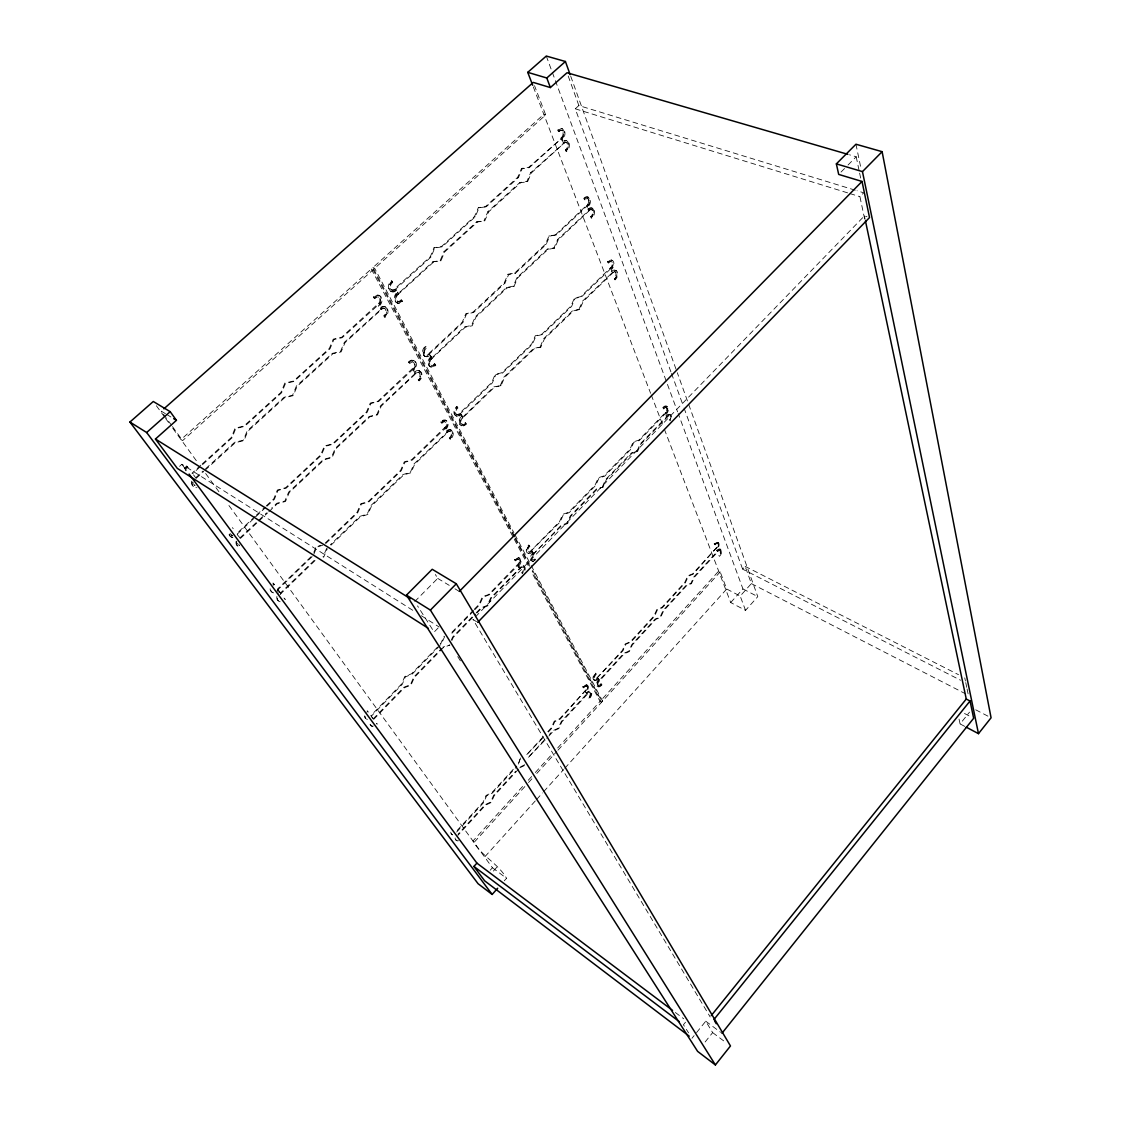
<?xml version="1.0" encoding="UTF-8"?>
<svg xmlns="http://www.w3.org/2000/svg" width="1121" height="1121" viewBox="0 0 1121 1121"><rect width="100%" height="100%" fill="white"/><g stroke="black" fill="none" stroke-linecap="round" stroke-linejoin="round"><path stroke-width="0.75" stroke-dasharray="5 3.75" d="M191.677 481.119L191.481 482.787A6.32 5.073 -53.6 0 0 196.287 487.341M192.28 481.89L192.125 483.207A6.334 5.059 -53.6 0 0 196.946 487.761M236.181 541.135L235.971 542.704A6.067 4.624 -53.2 0 0 240.398 546.824M236.825 541.555L236.615 543.139A6.067 4.624 -53.2 0 0 241.043 547.258M276.901 596.428L276.733 597.605A5.815 4.232 -53.1 0 0 280.825 601.346M202.144 463.996L231.332 437.456L235.06 428.194L243.958 425.994L280.909 392.42L284.846 383.046L293.408 381.07L329.336 348.421L333.245 339.145L341.485 337.379L379.22 302.782A4.358 3.321 -68.5 0 0 378.842 297.345A4.358 3.321 -68.5 0 0 374.204 298.228L373.517 296.953A6.039 4.61 -68.5 0 1 378.702 295.271L379.416 295.594A6.053 4.61 -68.4 0 1 381.981 300.414L381.729 302.067A6.053 4.61 -68.4 0 1 378.982 306.145L380.341 308.653A5.997 4.554 -67.9 0 1 384.195 306.706L385.47 306.958A5.997 4.554 -67.9 0 1 388.006 311.708A5.997 4.554 -67.9 0 1 385.021 317.397L383.662 315.828A4.316 3.279 -67.9 0 0 385.876 310.517A4.316 3.279 -67.9 0 0 382.135 308.233L344.329 342.353L340.434 351.56L332.236 353.381L296.448 385.974L292.539 395.265L284.019 397.296L247.223 430.814L243.285 440.217L234.653 442.291L204.33 469.909M200.869 465.145L191.985 473.216L192.658 473.651L232.005 437.863L235.732 428.586L244.63 426.386L281.595 392.784L285.533 383.41L294.08 381.434L330.022 348.771L333.946 339.495L342.171 337.729L379.304 303.973L378.604 303.651M266.308 505.837L273.748 498.859L277.349 490.045L285.673 487.677L320.634 454.916L324.431 445.99L332.461 443.832L366.483 411.939L370.252 403.098L377.987 401.15L413.775 367.324A4.162 3.055 -65.6 0 0 413.481 362.237A4.162 3.055 -65.6 0 0 409.123 363.232L408.492 362.055A5.773 4.246 -65.6 0 1 413.369 360.303L414.069 360.64A5.773 4.246 -65.6 0 1 416.423 365.054L416.171 366.623A5.773 4.246 -65.6 0 1 413.551 370.547L414.798 372.859A5.731 4.19 -65.2 0 1 418.441 370.883L419.632 371.079A5.731 4.19 -65.2 0 1 421.958 375.437A5.731 4.19 -65.2 0 1 419.1 380.888L417.811 379.402A4.12 3.013 -65.2 0 0 419.941 374.344A4.12 3.013 -65.2 0 0 416.452 372.326L380.608 405.718L376.852 414.504L369.145 416.494L335.249 448.33L331.48 457.186L323.479 459.386L288.658 492.091L284.86 501.045L276.775 503.273L271.674 508.065M266.966 506.244L274.407 499.265L278.008 490.452L286.331 488.083L321.293 455.294L325.09 446.368L333.119 444.21L367.156 412.304L370.939 403.462L378.674 401.514L413.873 368.501L413.187 368.164M391.327 280.867L392.042 281.175A6.025 4.554 -69.4 0 0 389.043 286.906A6.025 4.554 -69.4 0 0 391.565 291.74L390.865 291.432A6.025 4.554 -69.4 0 1 388.342 286.584A6.025 4.554 -69.4 0 1 391.327 280.867L392 282.142A4.344 3.279 -69.4 0 0 389.772 287.48A4.344 3.279 -69.4 0 0 393.499 289.863L430.324 256.681L433.981 247.797L441.562 246.466L474.491 216.535L478.345 207.567L486.36 206.684L518.434 177.538L522.26 168.654L529.294 167.674L562.49 137.491L528.566 167.407L521.531 168.402L517.706 177.272L485.645 206.418M394.326 289.4L395.026 289.722L431.039 256.975L434.696 248.091L442.277 246.76L475.22 216.815L479.059 207.847L486.36 206.684M313.796 552.359L316.108 546.754L320.816 545.254M313.852 554.166L316.753 547.16L324.586 544.666M429.035 353.325L462.272 322.175L465.818 313.698L472.95 312.156L504.254 282.814L507.967 274.253L514.861 272.893L545.366 244.294L549.066 235.802L556.408 234.878L588.581 204.456A4.036 2.69 -72.9 0 0 588.609 199.328A4.036 2.69 -72.9 0 0 584.868 199.902L583.691 198.417A5.605 3.727 -72.9 0 1 587.908 197.114L588.637 197.38A5.605 3.727 -72.9 0 1 590.389 202.032L590.08 203.574A5.605 3.727 -72.9 0 1 587.642 207.245L588.567 209.669A5.563 3.685 -72.5 0 1 591.762 208.058L592.757 208.366A5.563 3.685 -72.5 0 1 594.48 212.948A5.563 3.685 -72.5 0 1 591.762 218.133L590.585 216.675A3.994 2.648 -72.5 0 0 592.687 211.799A3.994 2.648 -72.5 0 0 589.842 209.459L557.655 239.432L553.984 247.853L547.356 249.1L516.949 277.658L513.264 286.163L506.398 287.579L475.206 316.879L471.493 325.468L464.57 326.884L429.946 359.687A4.106 2.985 -66.1 0 0 430.198 364.731A4.106 2.985 -66.1 0 0 434.458 363.75L435.747 365.236A5.717 4.148 -66 0 1 430.968 366.987A5.717 4.148 -66 0 1 428.684 362.601L428.951 361.046A5.717 4.148 -66 0 1 431.543 357.165L429.651 354.502A5.759 4.204 -66.5 0 1 426.022 356.436L424.831 356.24A5.759 4.204 -66.5 0 1 422.505 351.798A5.759 4.204 -66.5 0 1 425.391 346.319L426.695 347.818A4.148 3.027 -66.5 0 0 424.537 352.919A4.148 3.027 -66.5 0 0 428.012 355.007L429.735 353.676L427.325 354.67A4.148 3.027 -66.5 0 1 423.85 352.583A4.148 3.027 -66.5 0 1 425.994 347.496L425.391 346.319M428.11 354.222L428.797 354.544L462.973 322.484L466.518 314.006L473.651 312.465L504.954 283.109L508.668 274.547L515.562 273.174L546.081 244.56L549.766 236.083L556.408 234.878M204.989 470.316L235.312 442.683L243.944 440.609L247.881 431.207L284.692 397.675L293.212 395.643L297.135 386.339L332.923 353.732L341.12 351.91L345.016 342.704L381.995 309.004L381.294 308.681M612.627 272.053L613.327 272.319L583.256 301.395L579.711 309.452L573.434 310.881L544.428 338.92L540.854 347.062L534.367 348.645L504.646 377.371L501.059 385.582L493.829 386.857L460.871 418.96A3.938 2.76 -64 0 0 461.067 423.682A3.938 2.76 -64 0 0 465.089 422.617L466.308 424.018A5.479 3.839 -64 0 1 461.796 425.84A5.479 3.839 -64 0 1 459.68 421.804L459.946 420.319A5.479 3.839 -64 0 1 462.441 416.578L461.32 414.434A5.521 3.881 -64.3 0 1 457.886 416.381L456.093 415.891A5.507 3.881 -64.3 0 1 453.949 411.799A5.507 3.881 -64.3 0 1 456.723 406.545L457.284 407.624A3.966 2.803 -64.3 0 0 455.21 412.486A3.966 2.803 -64.3 0 0 458.461 414.336L491.713 382.499L495.132 374.414L501.886 372.704L531.704 343.951L535.292 335.754L541.807 334.212L570.897 306.145L574.47 298.032L580.762 296.645L611.463 266.798A3.853 2.508 -70.6 0 0 611.534 261.978A3.853 2.508 -70.6 0 0 607.988 262.664L607.554 261.529A5.353 3.475 -70.6 0 1 611.562 260.142L612.276 260.408A5.353 3.475 -70.6 0 1 613.888 264.724L613.579 266.181A5.353 3.475 -70.6 0 1 611.253 269.727L612.094 271.983A5.311 3.433 -70.3 0 1 615.135 270.329M459.204 413.873L459.876 414.21L492.399 382.822L495.818 374.736L502.558 373.013L532.391 344.245L535.978 336.048L542.494 334.506L571.598 306.439L575.157 298.312L581.449 296.925L611.632 267.821L610.931 267.555M268.788 511.793L277.433 503.679L285.519 501.451L289.316 492.497L324.137 459.778L332.138 457.578L335.922 448.708L369.818 416.858L377.525 414.854L381.28 406.082L416.353 373.125L415.667 372.789M440.077 645.444L412.15 674.169L405.41 676.888L402.215 684.385L371.345 716.137L370.729 715.716L401.612 683.964L404.793 676.467L411.533 673.763L440.679 643.804L444.028 636.182M392.14 291.684A6.025 4.554 -69.4 0 0 395.965 289.779L397.282 292.301A5.983 4.498 -68.8 0 0 394.578 296.35L394.312 297.99A5.983 4.498 -68.8 0 0 396.792 302.754L397.507 303.076A5.983 4.498 -68.8 0 0 402.551 301.409L401.206 299.839A4.302 3.237 -68.8 0 1 396.68 300.694A4.302 3.237 -68.8 0 1 396.344 295.313L432.804 261.81L440.161 260.59L444 251.594L476.817 221.706L484.804 220.781L488.63 211.869L520.592 182.751L527.599 181.714L531.396 172.9L564.48 142.773L530.681 172.648L526.87 181.462L519.864 182.499L487.915 211.589L484.09 220.501M432.804 261.81L440.875 260.885L444.715 251.889L477.532 221.986L484.804 220.781M326.687 548.309L323.016 556.857L323.661 557.263L327.332 548.715M325.174 543.068L357.095 512.283L360.766 503.763L368.319 501.465L400.617 470.33L404.261 461.88L411.561 459.778L445.569 426.709A3.98 2.831 -63.5 0 0 445.345 421.944A3.98 2.831 -63.5 0 0 441.24 423.023L440.651 421.944A5.535 3.924 -63.5 0 1 445.275 420.109L445.948 420.459A5.535 3.924 -63.5 0 1 448.12 424.537L447.854 426.022A5.535 3.924 -63.5 0 1 445.359 429.791L446.494 431.935A5.493 3.867 -63.2 0 1 449.955 429.946L451.076 430.086A5.493 3.867 -63.2 0 1 453.22 434.107A5.493 3.867 -63.2 0 1 450.474 439.334L449.241 437.933A3.952 2.788 -63.2 0 0 451.315 433.098A3.952 2.788 -63.2 0 0 448.036 431.319L413.957 463.982L410.342 472.375L403.07 474.505L370.883 505.599L367.24 514.077L359.715 516.403L330.359 544.764M325.819 543.475L357.753 512.675L361.41 504.142L368.963 501.858L401.276 470.694L404.933 462.244L412.22 460.142L445.682 427.872L445.009 427.521M331.003 545.17L360.359 516.795L367.898 514.455L371.541 505.991L403.728 474.884L411.001 472.74L414.63 464.346L447.966 432.131L447.293 431.781M430.534 358.86L431.221 359.196L465.257 327.206L472.193 325.777L475.907 317.187L507.098 287.873L513.964 286.458L517.65 277.952L548.057 249.38L554.685 248.119L558.356 239.698L589.856 210.089L589.142 209.837M533.75 561.439A4.946 3.139 -60.6 0 1 531.074 558.09L531.34 556.801A4.946 3.139 -60.6 0 1 533.568 553.382L532.013 551.266A4.974 3.181 -60.8 0 1 529.014 553.228L528.047 553.185A4.974 3.181 -60.8 0 1 526.295 549.836A4.974 3.181 -60.8 0 1 528.804 545.086L529.266 545.983A3.587 2.298 -60.8 0 0 527.36 550.327A3.587 2.298 -60.8 0 0 530.121 551.644L559.575 521.559L562.714 514.329L568.599 512.297L595.083 485.071L598.362 477.728L604.051 475.836L629.96 449.213L633.225 441.926L638.732 440.189L666.126 411.813A3.461 2.088 -66.2 0 0 666.28 407.666A3.461 2.088 -66.2 0 0 663.17 408.576L662.805 407.638A4.806 2.901 -66.2 0 1 666.35 406.096L667.009 406.377A4.806 2.901 -66.2 0 1 668.34 409.936L668.046 411.225A4.806 2.901 -66.2 0 1 665.93 414.476L666.631 416.339A4.778 2.873 -65.9 0 1 669.335 414.644L670.148 414.784A4.778 2.873 -65.9 0 1 670.652 420.809M530.779 551.196L560.22 521.91L563.359 514.665L569.23 512.633L595.713 485.393L599.006 478.05L604.695 476.159L630.605 449.521L633.869 442.235L639.39 440.497L666.771 412.108A3.461 2.088 -66.2 0 0 666.939 407.96A3.461 2.088 -66.2 0 0 663.814 408.871L663.17 408.576M500.372 385.26L503.96 377.048L533.68 348.337L540.854 347.062M540.182 346.753L543.741 338.612L572.733 310.601L579.711 309.452M457.242 830.339L483.123 802.132L486.038 795.462L491.839 792.631L516.277 766.007M456.639 832.048L483.697 802.538L486.612 795.868L492.413 793.051L516.851 766.4M373.111 718.939L403.868 687.257L410.412 684.679L413.761 677.056L441.59 648.4M373.713 719.36L404.485 687.677L411.015 685.099L414.378 677.462L443.426 647.546L449.927 644.981L442.809 647.153L443.426 647.546M579.011 309.172L582.556 301.115L613.299 271.66A3.825 2.48 -70.3 0 1 615.961 273.762A3.825 2.48 -70.3 0 1 613.944 278.428L615.051 279.816A5.311 3.433 -70.3 0 0 617.685 274.827A5.311 3.433 -70.3 0 0 616.088 270.581L615.387 270.315A5.311 3.433 -70.3 0 1 616.984 274.561A5.311 3.433 -70.3 0 1 614.364 279.535M444.645 636.588L441.296 644.197L440.679 643.804M451.315 640.035L452.646 637.008L475.108 613.888M451.931 640.441L453.262 637.415L475.724 614.266M474.267 609.264L479.017 604.387L482.352 596.834L488.672 594.466L518.729 563.331A3.601 2.312 -60.2 0 0 518.645 559.253A3.601 2.312 -60.2 0 0 515.071 560.514L514.609 559.631A5.002 3.209 -60.2 0 1 518.617 557.683A5.002 3.209 -60.2 0 1 520.396 561.018L520.144 562.308A5.002 3.209 -60.2 0 1 517.902 565.769L519.457 567.871A4.974 3.167 -60.1 0 1 522.484 565.881L523.451 565.909A4.974 3.167 -60.1 0 1 524.95 570.491M474.898 609.642L479.648 604.765L482.983 597.213L489.288 594.831L518.855 564.438L518.224 564.073M476.285 612.669L481.021 607.792L487.313 605.396L490.634 597.899L520.747 567.1A3.573 2.284 -60.1 0 1 523.521 568.375A3.573 2.284 -60.1 0 1 521.629 572.705L522.26 573.069A3.573 2.284 -60.1 0 0 522.961 572.369M476.915 613.047L481.638 608.171L487.929 605.774L491.25 598.264L520.719 567.927L520.088 567.562M594.494 680.125A4.498 2.592 -58.8 0 1 593.065 677.392A4.498 2.592 -58.8 0 1 595.321 673.118L595.699 673.847A3.237 1.864 -58.8 0 0 593.962 677.729A3.237 1.864 -58.8 0 0 596.302 678.639L622.365 650.404L625.238 643.93L630.352 641.702L653.837 616.102L656.836 609.53L661.81 607.414L684.819 582.331L687.804 575.802L692.638 573.826L717.034 547.062A3.111 1.724 -63.1 0 0 717.244 543.503A3.111 1.724 -63.1 0 0 714.511 544.568L714.217 543.797A4.33 2.396 -63.1 0 1 717.342 542.144L717.944 542.452A4.33 2.396 -63.1 0 1 719.037 545.366L718.757 546.488A4.33 2.396 -63.1 0 1 716.865 549.472L717.44 551A4.302 2.368 -62.9 0 1 719.822 549.304L720.537 549.346A4.302 2.368 -62.9 0 1 721.616 552.233A4.302 2.368 -62.9 0 1 719.444 556.31L718.561 555.245A3.097 1.71 -62.9 0 0 720.257 551.49A3.097 1.71 -62.9 0 0 718.281 550.355L693.857 576.839L690.886 583.326L686.066 585.344L663.114 610.385L660.129 616.928L655.168 619.058L631.754 644.617L628.741 651.203L623.78 653.319L597.913 681.722A3.223 1.85 -58.7 0 0 597.871 685.197L598.46 685.562A3.223 1.836 -58.7 0 0 601.501 684.202L601.865 684.917A4.484 2.564 -58.7 0 1 598.432 686.879A4.484 2.564 -58.7 0 1 597.031 684.188L597.283 683.067A4.484 2.564 -58.7 0 1 599.273 679.943L597.941 678.149A4.498 2.592 -58.8 0 1 595.307 680.069L593.808 679.844M596.876 678.191L622.968 650.755L625.826 644.281L630.955 642.039L654.44 616.438L657.438 609.852L662.413 607.75L685.421 582.654L688.42 576.124L693.24 574.134L716.613 547.693M534.983 558.987A3.559 2.27 -60.6 0 1 531.915 559.253A3.559 2.27 -60.6 0 1 532.097 555.441L561.313 525.132L567.016 523.227L570.309 515.87L596.694 488.686L603.028 487.089L606.293 479.788L632.118 453.192L637.611 451.413L640.862 444.168L668.284 416.129A3.433 2.074 -65.9 0 1 670.428 416.928A3.433 2.074 -65.9 0 1 669.924 420.459M532.601 554.699L561.943 525.483L567.66 523.563L570.939 516.206L597.339 489.008L603.028 487.089M602.383 486.766L605.648 479.466L631.459 452.884L637.611 451.413M636.966 451.104L640.217 443.86L667.64 415.835A3.433 2.074 -65.9 0 1 669.783 416.634A3.433 2.074 -65.9 0 1 669.265 420.165M518.575 769.118L494.221 795.714L491.152 802.51L485.533 805.2L458.559 834.641L457.985 834.22L484.945 804.794L490.578 802.104L493.632 795.307L515.674 771.248M547.777 731.677L551.196 727.949L554.236 721.223L559.701 718.687L586.241 689.583A3.251 1.878 -58.4 0 0 586.269 686.08A3.251 1.878 -58.4 0 0 583.172 687.453L582.78 686.739A4.526 2.606 -58.4 0 1 586.283 684.749A4.526 2.606 -58.4 0 1 587.726 687.453L587.474 688.588A4.526 2.606 -58.4 0 1 585.47 691.727L586.815 693.507A4.498 2.578 -58.3 0 1 589.464 691.573L590.291 691.517A4.498 2.578 -58.3 0 1 591.72 694.193A4.498 2.578 -58.3 0 1 589.464 698.453L588.497 697.388A3.237 1.85 -58.3 0 0 590.235 693.507A3.237 1.85 -58.3 0 0 587.88 692.652L561.299 721.476L558.258 728.174L552.807 730.724L549.402 734.451M548.351 732.069L551.77 728.342L554.825 721.602L560.29 719.065L585.779 690.256M548.856 736.077L553.396 731.116L558.847 728.552L561.887 721.854L588.469 693.016A3.237 1.85 -58.3 0 1 590.823 693.871A3.237 1.85 -58.3 0 1 589.086 697.752L589.464 698.453M598.46 685.562A3.223 1.836 -58.7 0 1 598.502 682.072L624.369 653.669L629.343 651.553L632.342 644.953L655.757 619.395L660.717 617.265L663.716 610.721L686.669 585.666L691.489 583.649L694.46 577.161L718.883 550.663A3.097 1.71 -62.9 0 1 720.859 551.798A3.097 1.71 -62.9 0 1 719.164 555.554L719.444 556.31M561.663 137.393L562.322 136.454A4.232 2.887 -75.7 0 0 562.308 130.989A4.232 2.887 -75.7 0 0 558.356 131.437L557.852 130.092A5.885 4.008 -75.7 0 1 562.308 128.901A5.885 4.008 -75.7 0 1 564.213 133.959L563.905 135.585A5.885 4.008 -75.7 0 1 561.355 139.382L563.092 142.255A5.843 3.966 -75.1 0 1 566.455 140.686L565.727 140.447A5.843 3.966 -75.2 0 0 562.364 142.017M705.123 1041.984L712.648 1032.609L705.74 1021.203L695.16 1034.333M964.691 726.352L960.094 723.914L969.525 712.143M691.993 1038.256L694.109 1035.636M685.506 1022.198L683.432 1024.762L688.574 1032.861M504.324 880.784L506.538 878.303C498.018 863.24 481.357 856.192 472.964 840.988L523.563 785.415M664.361 429.189L730.71 602.538L745.535 610.385L757.782 596.638L677.294 372.704M493.408 871.059L497.78 866.169M745.535 610.385L740.196 596.064L751.364 583.607L745.157 566.371L742.634 569.16L960.613 680.251M490.213 870.204L492.427 867.738L228.278 504.604M730.71 602.538L742.943 588.931L678.191 413.495M484.987 856.626L535.446 800.758M536.623 799.469L542.48 792.967M543.657 791.664L563.611 769.581M564.774 768.291L726.73 589.015L720.186 571.906L718.687 571.121L601.136 700.219L602.608 701.129L514.693 534.185M528.271 780.244L534.157 773.784M535.334 772.495L552.989 753.116M557.683 747.945L600.057 701.41L531.424 571.696M474.393 842.039L527.36 783.831M528.537 782.528L532.069 778.647M536.777 773.476L556.787 751.49M557.964 750.187L720.186 571.906M543.209 736.651L526.127 755.274L543.797 737.029M544.862 739.412L527.823 758.006L547.721 737.31M457.872 835.355L458.559 834.641M473.707 610.861L451.174 634.038L450.544 633.645L473.09 610.483M475.36 616.942L864.403 215.919L866.967 216.731M438.129 627.984L434.149 632.062L417.53 605.886M864.627 218.917L859.933 196.665L863.716 192.798L857.061 190.752M277.209 590.417L278.064 589.562L277.419 589.114L312.633 555.161M414.77 601.529L437.722 578.394L435.368 574.498M841.03 172.059L846.873 166.174M848.037 164.997L856.206 156.758L849.494 154.81M279.998 594.48L316.066 559.631L315.421 559.211L280.348 593.093L280.979 593.527L280.096 594.34M501.059 385.582L494.501 387.179L462.104 418.497L461.432 418.161M277.069 590.515L313.277 555.568M255.154 516.291L236.573 533.708L237.232 534.142M256.401 515.128L265.074 506.986M555.694 234.611L587.852 204.19A4.036 2.69 -72.9 0 0 587.894 199.076A4.036 2.69 -72.9 0 0 584.153 199.65M237.218 534.128L254.565 517.86M255.812 516.697L265.733 507.407M239.768 538.038L266.574 512.872M240.412 538.472L257.69 522.232M258.923 521.069L267.555 512.956M195.474 477.966L203.055 471.058M196.133 478.373L203.714 471.465M433.519 262.104L397.661 294.781L396.96 294.459M179.598 466.322L181.868 464.262L415.471 612.01M670.904 371.864L575.269 108.807L578.87 105.556L855.393 190.248M514.217 537.029L373.069 269.783L371.289 268.998L180.985 439.586L182.653 440.609L545.689 114.917L534.521 85.658M514.735 536.427L372.901 267.555L543.825 114.328L545.689 114.917M563.625 142.591L564.466 142.143A4.204 2.845 -75.2 0 1 567.492 144.791A4.204 2.845 -75.2 0 1 565.334 149.878L566.553 151.419A5.843 3.966 -75.1 0 0 569.384 146.024A5.843 3.966 -75.1 0 0 567.52 141.05L565.727 140.447M520.564 766.778L524.768 764.746M519.738 767.843L525.357 765.153M232.93 537.141L231.809 537.099A6.109 4.694 -53.2 0 1 228.936 531.368M720.537 549.346L719.206 548.996A4.302 2.368 -62.9 0 0 716.837 550.691L716.249 549.164A4.33 2.396 -63.1 0 0 718.155 546.179L718.435 545.058A4.33 2.396 -63.1 0 0 717.342 542.144M451.076 430.086L449.283 429.609A5.493 3.867 -63.2 0 0 445.836 431.585L444.687 429.455A5.535 3.924 -63.5 0 0 447.181 425.672L447.447 424.2A5.535 3.924 -63.5 0 0 445.275 420.109M456.093 415.891L457.214 416.045A5.507 3.881 -64.3 0 0 460.647 414.097L461.32 414.434M670.148 414.784L668.677 414.35A4.778 2.873 -65.9 0 0 665.986 416.045L665.285 414.181A4.806 2.901 -66.2 0 0 667.387 410.931L667.682 409.641A4.806 2.901 -66.2 0 0 666.35 406.096M419.632 371.079L417.755 370.547A5.731 4.19 -65.2 0 0 414.111 372.522L412.864 370.21A5.773 4.246 -65.6 0 0 415.485 366.287L415.737 364.731A5.773 4.246 -65.6 0 0 413.369 360.303M424.831 356.24L426.709 356.772A5.759 4.204 -66.5 0 0 430.338 354.839M385.47 306.958L383.494 306.383A5.997 4.554 -67.9 0 0 379.641 308.331L378.281 305.823A6.039 4.61 -68.5 0 0 381.028 301.745L381.28 300.092A6.039 4.61 -68.5 0 0 378.702 295.271M390.865 291.432L392.84 292.006A6.025 4.554 -69.4 0 0 396.68 290.087L397.983 292.623A5.983 4.498 -68.8 0 0 395.279 296.659L395.012 298.312A5.983 4.498 -68.8 0 0 397.493 303.076M616.088 270.581L614.448 270.063A5.311 3.433 -70.3 0 0 611.407 271.716L610.553 269.46A5.353 3.475 -70.6 0 0 612.879 265.915L613.187 264.458A5.353 3.475 -70.6 0 0 611.562 260.142M592.757 208.366L591.047 207.805A5.563 3.685 -72.5 0 0 587.852 209.417L586.928 206.993A5.605 3.727 -72.9 0 0 589.352 203.321L589.66 201.78A5.605 3.727 -72.9 0 0 587.908 197.114M575.269 108.807L848.275 193.064M849.942 193.583L859.933 196.665M561.243 128.523L561.985 128.761M560.85 130.148L562.378 130.653M557.852 130.092L558.58 130.33A5.885 4.008 -75.6 0 1 563.05 129.139A5.885 4.008 -75.6 0 1 564.942 134.198L564.634 135.823A5.885 4.008 -75.6 0 1 562.097 139.621L563.092 142.255M558.356 131.437L559.085 131.675A4.246 2.887 -75.6 0 1 563.05 131.227A4.246 2.887 -75.6 0 1 563.064 136.692L560.864 138.065M561.355 139.382L562.097 139.621M566.119 142.297L566.848 142.535M562.854 143.334L565.208 142.395A4.204 2.845 -75.1 0 1 568.235 145.029A4.204 2.845 -75.1 0 1 566.063 150.116L566.553 151.419M565.334 149.878L566.063 150.116M528.566 167.407L529.294 167.674M521.531 168.402L522.26 168.654M530.681 172.648L531.396 172.9M587.278 198.557L587.993 198.809M583.691 198.417L584.405 198.669A5.605 3.727 -72.9 0 1 588.637 197.38M517.706 177.272L518.434 177.538M526.87 181.462L527.599 181.714M587.306 204.975L588.035 205.227L586.465 205.774M519.864 182.499L520.592 182.751M586.928 206.993L587.642 207.245M591.398 209.529L592.112 209.781M587.852 209.417L588.567 209.669M588.301 210.636L590.557 209.711A4.008 2.648 -72.5 0 1 593.401 212.065A4.008 2.648 -72.5 0 1 591.299 216.928L591.762 218.133M590.585 216.675L591.299 216.928M478.345 207.567L479.059 207.847M487.915 211.589L488.63 211.869M549.066 235.802L549.766 236.083M557.655 239.432L558.356 239.698M607.554 261.529L608.255 261.796A5.353 3.475 -70.6 0 1 612.262 260.408M607.988 262.664L608.689 262.945A3.853 2.508 -70.6 0 1 612.234 262.244A3.853 2.508 -70.6 0 1 612.15 267.064L610.118 268.325M474.491 216.535L475.22 216.815M545.366 244.294L546.081 244.56M553.984 247.853L554.685 248.119M611.828 272.837L613.986 271.941A3.825 2.48 -70.3 0 1 616.662 274.042A3.825 2.48 -70.3 0 1 614.63 278.695L615.051 279.816M547.356 249.1L548.057 249.38M476.817 221.706L477.532 221.986M514.861 272.893L515.562 273.174M441.562 246.466L442.277 246.76M516.949 277.658L517.65 277.952M507.967 274.253L508.668 274.547M444 251.594L444.715 251.889M433.981 247.797L434.696 248.091M513.264 286.163L513.964 286.458M504.254 282.814L504.954 283.109M506.398 287.579L507.098 287.873M440.161 260.59L440.875 260.885M430.324 256.681L431.039 256.975M372.901 267.555L374.68 268.339L513.88 532.643M392 282.142L392.7 282.464A4.344 3.279 -69.4 0 0 390.472 287.803A4.344 3.279 -69.4 0 0 394.2 290.171L396.021 288.826L395.307 288.503M662.805 407.638L663.814 408.871M395.965 289.779L396.68 290.087M665.65 412.514L666.308 412.808L664.935 413.257M391.551 289.863L392.266 290.185M397.282 292.301L397.983 292.623M397.941 293.562L398.642 293.884L397.058 295.636A4.302 3.237 -68.8 0 0 397.38 301.017A4.302 3.237 -68.8 0 0 401.907 300.162M667.051 416.227L667.71 416.522L666.336 416.97M401.206 299.839L402.551 301.409M397.493 301.213L398.193 301.521M378.015 296.841L378.716 297.163M373.517 296.953L374.904 298.55A4.358 3.321 -68.4 0 1 379.543 297.668A4.358 3.321 -68.4 0 1 379.921 303.104L377.609 304.562M374.204 298.228L374.904 298.55M380.313 309.592L382.836 308.555A4.316 3.279 -67.9 0 1 386.577 310.839A4.316 3.279 -67.9 0 1 384.363 316.15L385.021 317.397M429.651 354.502L431.543 357.165M431.459 357.991L432.146 358.314L430.632 360.023A4.12 2.985 -66.1 0 0 430.884 365.054A4.12 2.985 -66.1 0 0 435.144 364.087M434.458 363.75L435.747 365.236M430.856 356.828A5.717 4.148 -66.1 0 0 428.264 360.724L427.998 362.279A5.717 4.148 -66.1 0 0 430.282 366.651L430.982 366.987M408.492 362.055L409.81 363.568A4.162 3.055 -65.6 0 1 414.167 362.573A4.162 3.055 -65.6 0 1 414.462 367.66L412.248 369.047M414.728 373.671L417.138 372.662A4.134 3.013 -65.2 0 1 420.627 374.68A4.134 3.013 -65.2 0 1 418.497 379.739L419.1 380.888M456.723 406.545L457.957 407.96A3.966 2.803 -64.3 0 0 455.883 412.836A3.966 2.803 -64.3 0 0 459.134 414.672L460.759 413.355L460.086 413.004M460.647 414.097L462.441 416.578M714.217 543.797L715.128 544.862A3.111 1.724 -63.1 0 1 717.86 543.811A3.111 1.724 -63.1 0 1 717.636 547.37L715.969 548.393M462.314 417.306L462.987 417.643L461.544 419.296A3.938 2.76 -64 0 0 461.726 424.032L462.441 424.425M717.762 550.747L717.118 551.448M465.089 422.617L466.308 424.018M745.157 566.371L958.525 674.688M461.768 416.227A5.479 3.839 -64 0 0 459.274 419.983L459.021 421.454A5.479 3.839 -64 0 0 461.123 425.49L461.796 425.84M440.651 421.944L441.912 423.374A3.98 2.831 -63.5 0 1 446.018 422.281A3.98 2.831 -63.5 0 1 446.242 427.059L444.112 428.39M751.364 583.607L965.293 693.675M446.396 432.65L448.708 431.669A3.952 2.788 -63.2 0 1 451.973 433.435A3.952 2.788 -63.2 0 1 449.913 438.283L450.474 439.334M742.943 588.931L757.782 596.638M975.732 709.817L988.007 716.193M726.73 589.015L740.196 596.064M964.508 713.488L970.604 716.683M528.804 545.086L529.897 546.333A3.587 2.298 -60.8 0 0 527.991 550.691A3.587 2.298 -60.8 0 0 530.751 552.008L532.195 550.747L531.55 550.383M532.013 551.266L533.568 553.382M533.386 553.9L534.016 554.25L532.727 555.792A3.559 2.27 -60.6 0 0 532.545 559.617A3.559 2.27 -60.6 0 0 535.614 559.337M518.645 559.253L519.275 559.603A3.601 2.312 -60.2 0 1 519.359 563.695L517.426 564.886M514.609 559.631L515.702 560.864A3.601 2.312 -60.2 0 1 519.275 559.603M517.902 565.769L519.457 567.871M519.303 568.375L521.377 567.464A3.573 2.284 -60.1 0 1 523.913 567.997A3.573 2.284 -60.1 0 1 523.549 571.514M595.321 673.118L596.302 674.197A3.237 1.864 -58.8 0 0 594.55 678.093A3.237 1.864 -58.8 0 0 596.904 678.99L597.563 677.42M165.39 413.649L161.242 411.155L171.443 425.181M166.763 414.49L170.91 416.998M437.722 578.394L449.241 585.358M454.986 588.833L459.302 591.454M597.941 678.149L599.273 679.943M599.062 680.293L598.362 681.05M597.871 685.197A3.223 1.85 -58.7 0 0 600.912 683.852L601.501 684.202M600.912 683.852L601.865 684.917M582.78 686.739L583.382 687.103A4.526 2.606 -58.4 0 1 586.872 685.113L587.572 685.379M586.269 686.08L586.858 686.444A3.251 1.878 -58.4 0 1 586.829 689.947L585.078 691.012M476.509 621.651L472.922 619.451L710.168 1016.943M583.172 687.453L583.761 687.818A3.251 1.878 -58.4 0 1 586.858 686.444M585.47 691.727L586.815 693.507M587.306 693.1L586.605 693.857M600.057 701.41L601.515 702.321L532.167 571.009M184.39 468.788A6.376 5.143 -53.6 0 1 186.717 466.084L188.258 467.695A4.582 3.699 -53.7 0 0 185.974 470.848M186.717 466.084L188.258 467.695M421.384 615.751L439.124 626.975M237.386 534.801L239.614 537.393M231.557 535.179L232.201 535.6A4.4 3.377 -53.3 0 1 231.472 534.941M239.39 545.31L238.745 544.876A4.358 3.335 -53.2 0 0 239.67 545.226M274.379 584.559L273.006 583.13L274.379 584.559A4.218 3.097 -53.1 0 0 273.482 585.372M278.162 590.122L280.25 592.533L278.162 590.122A5.857 4.302 -53.1 0 1 276.971 591.243M283.977 598.025L285.337 599.427L284.706 599.006M368.361 712.101L367.156 710.868L367.758 711.681M376.642 723.718L377.245 724.152L376.656 723.353M705.74 1021.203L720.593 1032.273M451.847 834.458L452.422 834.879A4.778 2.774 -53.3 0 1 451.469 833.59M492.427 867.738L506.538 878.303M712.648 1032.609L726.352 1042.88M675.374 1012.501L683.754 1018.807M181.868 464.262L187.067 471.282M193.527 474.828L195.264 477.196M232.411 527.599L233.21 528.692M156.365 405.732L164.577 417.012M165.6 418.427L168.682 422.659M172.788 428.306L197.436 462.202M205.661 473.51L219.029 491.881M172.452 426.583L182.653 440.609M457.732 656.598L461.446 662.511M583.382 687.103L583.761 687.818M515.548 537.968L529.406 564.241M532.671 570.421L601.136 700.219M515.029 538.57L531.354 569.468M371.289 268.998L513.446 537.716M514.273 539.257L528.159 565.516M392.042 281.175L392.7 282.464M533.316 86.878L650.614 393.303M651.245 394.928L663.73 427.563M558.58 130.33L559.085 131.675M584.405 198.669L584.868 199.902M608.255 261.796L608.689 262.945M546.291 56.05L551.742 70.805M552.345 72.445L677.588 411.855M671.507 373.503L683.46 406.391M684.048 408.03L742.634 569.16M568.207 76.018L578.87 105.556M570.743 76.312L676.692 371.065M959.03 719.107L960.094 723.914M864.403 215.919L865.118 219.352M856.206 156.758L859.289 171.499M859.625 173.138L860.648 178.057M964.761 677.855L965.419 681.022M965.756 682.605L966.736 687.355M967.073 688.939L968.39 695.272M855.954 144.231L860.928 168.234M588.875 698.089A4.498 2.578 -58.3 0 0 591.131 693.829A4.498 2.578 -58.3 0 0 589.702 691.153L588.875 691.209A4.498 2.578 -58.3 0 0 586.227 693.142M452.66 834.641A4.778 2.774 -53.3 0 1 450.824 832.16M456.976 840.442A4.75 2.746 -53.3 0 1 455.574 839.769M455.224 838.998A4.75 2.746 -53.3 0 1 455.168 838.004M458.489 840.722A4.75 2.746 -53.3 0 1 455.799 839.419M586.872 685.113A4.526 2.606 -58.4 0 1 588.315 687.818L588.063 688.953A4.526 2.606 -58.4 0 1 586.059 692.091M719.934 549.038A4.302 2.368 -62.9 0 1 721.013 551.924A4.302 2.368 -62.9 0 1 718.841 556.002M598.53 678.513A4.498 2.592 -58.8 0 1 595.91 680.433L595.083 680.475A4.498 2.592 -58.8 0 1 593.654 677.757A4.498 2.592 -58.8 0 1 595.924 673.483M601.276 684.553A4.47 2.564 -58.7 0 1 597.843 686.528A4.47 2.564 -58.7 0 1 596.428 683.824L596.694 682.703A4.47 2.564 -58.7 0 1 598.684 679.578M714.834 544.105A4.33 2.396 -63.1 0 1 717.944 542.438M524.32 570.141A4.974 3.167 -60.1 0 0 522.82 565.559L521.854 565.53A4.974 3.167 -60.1 0 0 518.827 567.506M523.017 572.593A4.974 3.167 -60.1 0 1 522.092 573.56M367.422 719.332A5.297 3.461 -53.1 0 1 366.455 719.037M365.712 718.393A5.297 3.461 -53.1 0 1 365.152 716.263M366.735 712.367A5.297 3.461 -53.1 0 1 367.772 711.289M365.852 718.603A5.297 3.461 -53 0 1 364.535 715.829M372.775 726.534A5.269 3.419 -53.1 0 1 370.631 724.67M373.279 726.016A5.269 3.419 -53.1 0 1 370.028 724.236M515.24 559.982A5.002 3.209 -60.2 0 1 519.247 558.048A5.002 3.209 -60.2 0 1 521.027 561.383L520.775 562.672A5.002 3.209 -60.2 0 1 518.533 566.119M669.503 414.49A4.778 2.873 -65.9 0 1 669.994 420.515M532.657 551.616A4.974 3.181 -60.8 0 1 529.644 553.578L528.692 553.536A4.974 3.181 -60.8 0 1 526.926 550.187A4.974 3.181 -60.8 0 1 529.434 545.451M535.165 560.08A4.946 3.139 -60.6 0 1 530.443 557.74L530.695 556.45A4.946 3.139 -60.6 0 1 532.923 553.017M663.464 407.932A4.806 2.901 -66.2 0 1 666.995 406.377M450.404 429.735A5.493 3.867 -63.2 0 1 452.548 433.757A5.493 3.867 -63.2 0 1 449.801 438.984M272.851 584.952A4.218 3.097 -53.1 0 1 273.748 584.125M278.793 590.557A5.857 4.302 -53.1 0 1 277.616 591.678M273.552 592.883A5.857 4.302 -53.1 0 1 270.918 590.473M272.907 592.449A5.857 4.302 -53.1 0 1 270.105 588.665M278.456 593.247A5.815 4.232 -53.1 0 1 279.619 592.112M280.152 601.767A5.815 4.232 -53.1 0 1 277.377 598.039M441.324 422.295A5.535 3.924 -63.5 0 1 445.948 420.459M456.765 416.227A5.521 3.881 -64.3 0 1 454.636 412.136A5.521 3.881 -64.3 0 1 457.396 406.881M465.635 423.682A5.479 3.839 -64 0 1 461.123 425.49M465.761 422.967A3.938 2.76 -64 0 1 461.726 424.032M592.042 208.1A5.563 3.685 -72.5 0 1 593.766 212.696A5.563 3.685 -72.5 0 1 591.047 217.866M425.518 356.576A5.759 4.204 -66.5 0 1 423.206 352.12A5.759 4.204 -66.5 0 1 426.078 346.641M435.06 364.9A5.717 4.148 -66.1 0 1 430.282 366.651M418.946 370.743A5.731 4.19 -65.2 0 1 421.272 375.101A5.731 4.19 -65.2 0 1 418.427 380.551M232.453 537.52A6.109 4.694 -53.3 0 1 229.581 531.802M232.481 535.544A4.4 3.377 -53.3 0 1 230.38 533.596M409.179 362.391A5.773 4.246 -65.6 0 1 414.069 360.626M238.03 544.217A4.358 3.335 -53.2 0 1 237.582 543.321M384.769 306.636A5.997 4.554 -67.9 0 1 387.305 311.386A5.997 4.554 -67.9 0 1 384.335 317.075M185.315 470.442A4.582 3.699 -53.6 0 1 187.599 467.275M185.049 469.209A6.376 5.143 -53.7 0 1 187.375 466.49M374.218 297.275A6.053 4.61 -68.4 0 1 379.402 295.594M194.494 485.211A4.554 3.643 -53.6 0 1 193.709 484.482M193.218 483.501A4.554 3.643 -53.6 0 1 193.05 482.338M195.138 485.631A4.554 3.643 -53.6 0 1 194.367 484.903M566.792 140.812A5.843 3.966 -75.2 0 1 568.655 145.786A5.843 3.966 -75.2 0 1 565.825 151.181M401.85 301.087A5.983 4.498 -68.8 0 1 396.792 302.754M520.494 757.95L518.014 765.139L520.494 757.95M371.934 716.95L371.331 716.529L373.125 718.561L371.934 716.95"/><path stroke-width="1.5" d="M715.394 1064.95L730.472 1045.963L456.317 583.789L432.216 569.286L406.461 595.125L697.612 1051.372L715.394 1064.95L430.394 610.104L406.461 595.125M966.218 727.165L978.479 733.652L991.076 717.79L882.115 151.671L855.954 144.231L836.364 163.876L838.69 174.414L862.035 181.448L869.532 217.544L477.7 622.393M721.938 1033.282L973.645 718.267L970.043 701.003L966.26 699.042L865.482 221.061M713.839 1019.662L970.043 701.003M711.26 1015.584L966.26 699.042M428.25 628.292L177.314 468.382L155.441 439.026L176.431 420.347L170.182 411.659L153.283 401.5L129.924 422.042L478.078 883.712L492.147 894.446L497.682 888.238M689.205 1036.154L484.636 880.826L473.917 866.435L476.901 863.128L189.141 474.085M430.394 610.104L456.317 583.789M978.479 733.652L862.469 171.625L882.115 151.671M459.302 591.454L862.035 181.448M163.862 408.829L533.274 82.408L550.369 87.564L567.03 72.739L847.812 154.32M129.924 422.042L146.655 432.51L170.182 411.659M565.418 61.501L546.291 56.05L527.753 72.347L546.796 77.994L565.418 61.501L570.155 74.673M836.364 163.876L862.469 171.625M173.671 418.665L176.431 420.347M155.441 439.026L410.328 598.74M476.901 863.128L672.572 1010.399M473.917 866.435L679.242 1021.595M146.655 432.51L492.147 894.446M714.652 1021.021L716.277 1023.739M527.753 72.347L532.699 85.266M546.796 77.994L550.369 87.564"/></g></svg>
